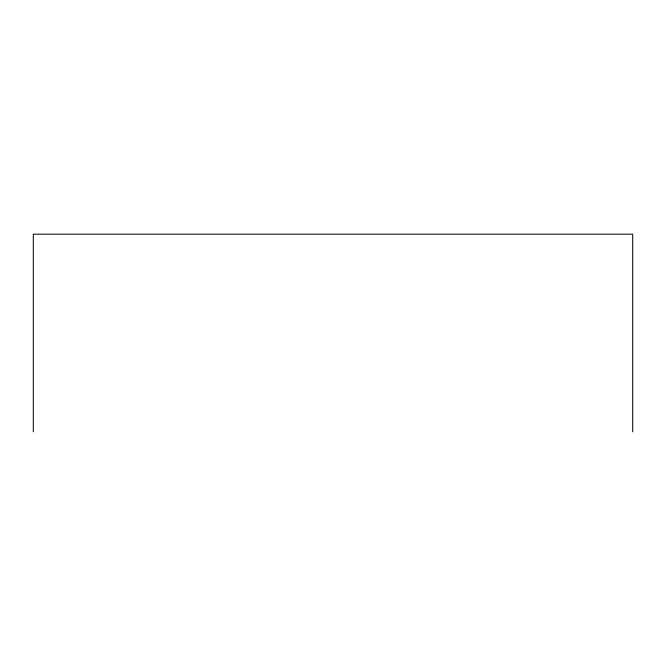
<?xml version="1.0" encoding="UTF-8"?>
<svg xmlns="http://www.w3.org/2000/svg" width="666" height="666" viewBox="0 0 666 666"><rect width="100%" height="100%" fill="white"/><g stroke="black" fill="none" stroke-linecap="round" stroke-linejoin="round"><path stroke-width="1" d="M632.7 431.818L632.7 234.182L33.3 234.182L33.3 431.818"/></g></svg>
